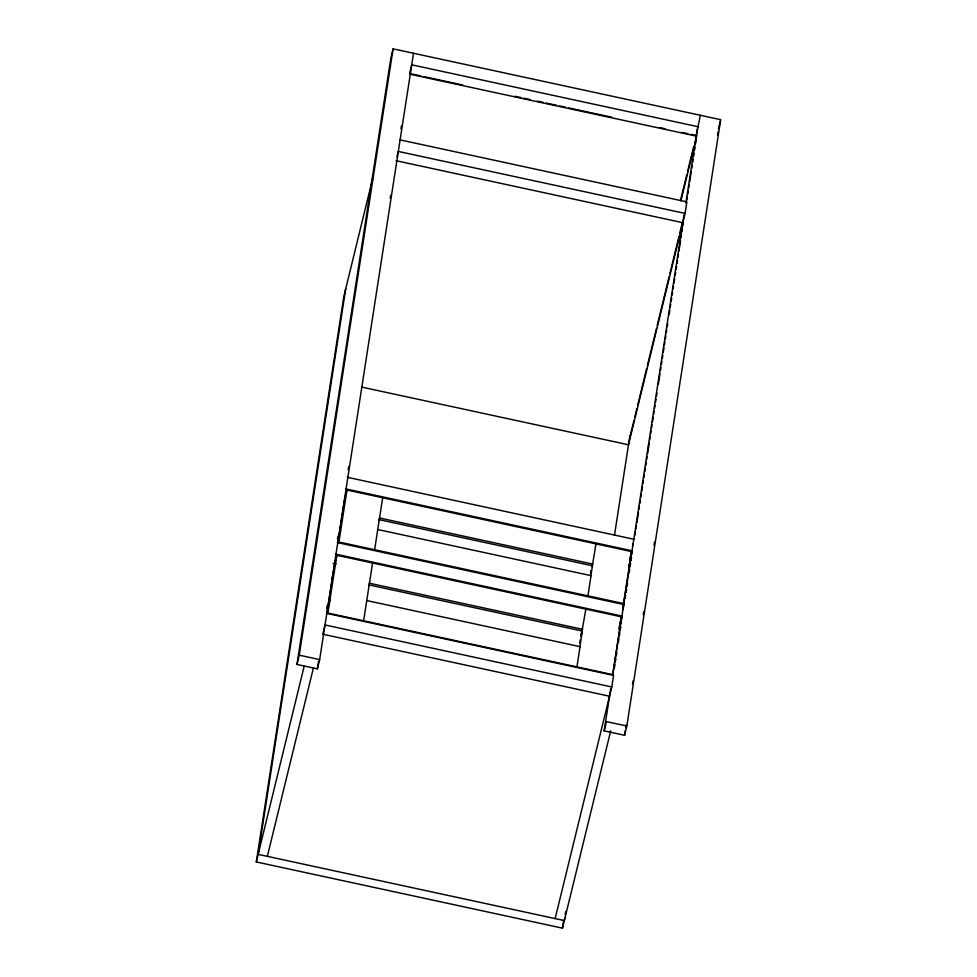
<?xml version="1.0" encoding="UTF-8"?>
<svg xmlns="http://www.w3.org/2000/svg" width="977" height="977" viewBox="0 0 977 977"><rect width="100%" height="100%" fill="white"/><g stroke="black" fill="none" stroke-linecap="round" stroke-linejoin="round"><path stroke-width="1.47" d="M610.723 730.796L562.471 928.15L256.304 861.946L343.867 296.336L372.555 179.035M345.724 288.752L258.16 854.362L564.315 920.566L564.791 917.55M413.515 53.259L319.65 659.597L317.378 668.854L296.971 664.445L390.837 58.119L393.108 48.85L720.696 119.682L626.831 726.009L624.572 735.278L604.152 730.869L610.698 688.638M296.971 664.445L299.243 655.176L393.108 48.85M317.378 668.854L318.551 661.319M326.721 608.524L327.185 605.508M337.468 539.145L337.932 536.129M348.203 469.766L348.667 466.75M390.238 198.27L390.702 195.253M400.973 128.891L401.437 125.874M327.014 613.422L334.586 564.559L336.845 555.29L621.58 616.853L612.64 674.606L327.906 613.043L336.845 555.29M337.786 543.859L344.686 499.308L346.957 490.039L631.679 551.602L622.984 606.228M346.957 490.039L338.909 542.015L623.644 603.578M363.627 620.761L372.567 563.021M374.631 549.733L382.666 497.769M579.801 642.939L580.24 640.057M580.851 636.174L581.303 633.206M591.012 570.47L590.572 573.365L591.219 570.715M579.862 646.908L582.316 631.032L369.025 584.918M590.853 575.88L592.428 565.781L379.125 519.654M576.918 666.876L580.057 646.664L366.754 600.55M581.083 636.088L585.858 609.135M587.922 595.848L591.048 575.648L377.757 529.522M592.184 566.745L595.97 543.884M614.448 535.469L629.86 435.925M562.471 928.15L563.631 920.603M565.256 914.533L565.72 911.517M618.856 629.09L619.32 626.123M621.299 616.707L619.955 625.365L622.227 616.108L335.453 554.093M631.179 552.897L630.067 560.114L632.327 550.845L345.553 488.842M612.799 675.058L684.01 215.038M685.878 202.972L697.346 128.866M614.472 667.645L614.936 664.629M615.4 661.612L615.876 658.596M616.34 655.579L616.805 652.563M618.441 641.999L618.905 638.982M619.369 635.966L619.845 632.949M620.31 629.933L620.774 626.916M625.207 598.254L625.683 595.237M626.147 592.221L626.611 589.204M627.075 586.188L627.552 583.171M629.176 572.62L629.652 569.603M630.116 566.587L630.58 563.57M631.044 560.554L631.521 557.537M635.013 534.908L635.49 531.891M635.954 528.875L636.418 525.858M636.882 522.842L638.518 512.29M638.982 509.273L639.459 506.257M639.923 503.24L640.387 500.224M640.851 497.208L641.327 494.191M641.791 491.175L642.487 486.644M642.951 483.627L643.428 480.611M643.892 477.594L644.356 474.578M644.82 471.561L645.296 468.545M645.76 465.528L646.224 462.512M646.689 459.495L647.165 456.479M647.629 453.462L649.265 442.899M649.729 439.882L650.193 436.866M650.658 433.849L651.134 430.833M651.598 427.816L652.062 424.8M652.526 421.783L653.234 417.264M653.698 414.248L654.163 411.232M654.627 408.215L655.103 405.199M655.567 402.182L656.031 399.166M656.495 396.149L656.971 393.133M658.364 384.083L660 373.519M660.464 370.503L660.941 367.486M661.405 364.47L661.869 361.453M662.333 358.437L662.809 355.42M663.273 352.404L663.969 347.873M664.433 344.857L664.91 341.84M665.374 338.824L665.838 335.807M666.302 332.791L666.778 329.774M667.242 326.758L667.706 323.741M669.111 314.692L669.807 310.173M670.271 307.157L670.747 304.14M671.211 301.124L671.675 298.107M672.139 295.091L672.616 292.074M673.08 289.058L673.544 286.041M674.008 283.025L674.716 278.494M675.18 275.477L675.644 272.461M676.108 269.444L676.585 266.428M677.049 263.411L677.513 260.395M677.977 257.378L678.453 254.362M678.917 251.345L680.554 240.794M681.018 237.777L681.482 234.761M681.946 231.732L682.422 228.716M682.886 225.699L683.35 222.683M686.855 200.065L687.319 197.049M687.784 194.032L688.26 191.016M688.724 187.999L689.188 184.983M689.652 181.966L691.289 171.402M691.753 168.386L692.229 165.369M692.693 162.353L693.157 159.336M693.621 156.32L694.097 153.304M694.562 150.287L695.026 147.271M695.49 144.254L696.198 139.735M555.131 918.588L611.785 686.953L613.568 675.4L326.807 613.397M361.563 387.063L628.48 444.779L685.085 213.438L686.88 201.885L400.106 139.882M409.461 74.081L696.235 136.084L700.289 115.274M624.572 735.278L625.268 730.759M625.732 727.743L626.196 724.726M632.51 683.998L632.974 680.981M643.245 614.618L643.709 611.602M653.992 545.239L654.456 542.223M717.497 134.985L717.961 131.968M409.778 72.75L411.732 64.812L698.494 126.815M397.016 156.723L398.323 151.435L685.085 213.438M256.304 861.946L304.201 666.082M338.03 540.464L339.092 536.202M339.813 533.247L340.533 530.291M331.997 578.604L332.717 575.648M327.735 608.708L328.48 605.581M329.176 602.797L329.908 599.841M267.344 856.353L313.385 668.073M324.694 626.269L322.752 634.207L609.514 696.222M378.893 520.619L379.54 517.981L592.831 564.095M368.793 585.87L369.44 583.232L582.732 629.347M680.59 200.102L686.758 174.895M687.49 171.94L693.646 146.733M680.884 200.847L696.833 135.62L690.861 134.325M629.652 438.099L634 420.305M634.72 417.338L636.906 408.447M637.627 405.479L646.689 368.414M647.421 365.459L656.483 328.394M657.203 325.426L669.172 276.503M669.892 273.536L678.954 236.471M679.687 233.503L682.215 223.122M718.425 128.952L720.379 121.001M632.498 545.923L633.145 543.273M629.738 559.552L631.679 551.602M628.516 566.575L629.249 563.619M630.617 559.919L631.337 556.951M622.715 609.843L624.01 604.555L337.236 542.553M619.968 623.473L621.58 616.853M604.152 730.869L606.424 721.6L626.831 726.009M410.535 73.715L420.965 75.974M423.945 76.621L462.719 84.999M514.916 96.283L520.875 97.578M523.855 98.213L529.827 99.507M537.277 101.119L543.249 102.414M546.228 103.049L556.658 105.308M559.65 105.956L565.61 107.25M568.59 107.885L611.834 117.24M659.548 127.56L665.52 128.854M681.922 132.396L687.881 133.69M396.051 160.704L682.825 222.707M347.348 477.289L634.11 539.304M333.194 563.363L336.161 564.01M325.011 624.95L611.785 686.953M299.243 655.176L319.65 659.597"/></g></svg>
